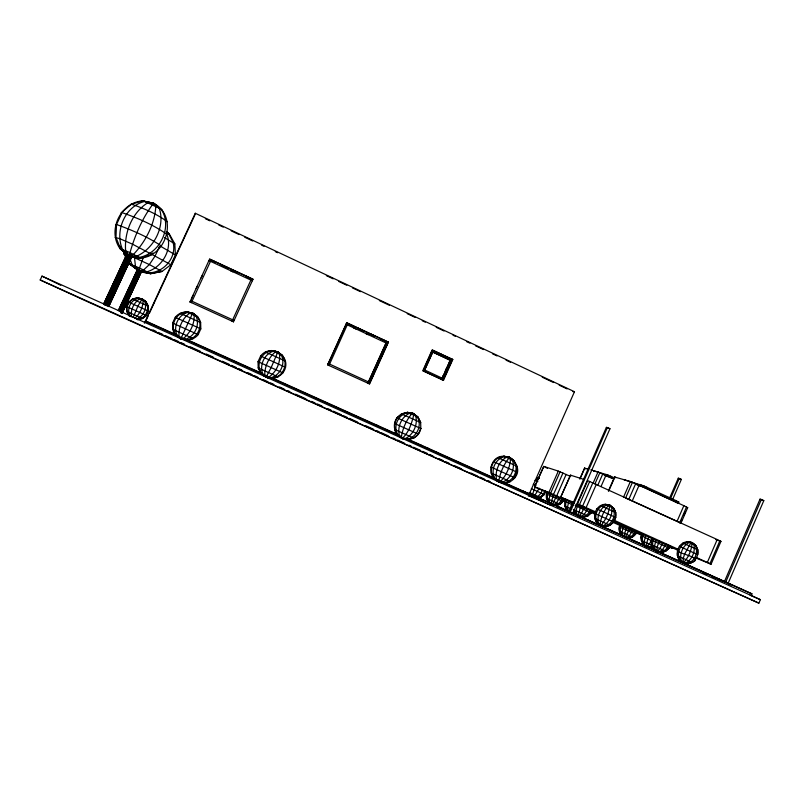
<?xml version="1.0" encoding="UTF-8"?>
<svg xmlns="http://www.w3.org/2000/svg" width="804" height="804" viewBox="0 0 804 804"><rect width="100%" height="100%" fill="white"/><g stroke="black" fill="none" stroke-linecap="round" stroke-linejoin="round"><path stroke-width="1.21" d="M211.1 260.024L191.382 302.676M130.238 256.205L140.559 258.094L129.544 252.386L120.017 248.647L127.313 254.526L120.017 248.647C107.153 230.446 120.53 202.477 142.69 200.859L153.604 203.251C178.277 216.095 167.282 256.044 140.559 258.094L131.524 256.456M420.804 428.502C418.16 440.733 405.437 441.285 397.276 434.813L402.05 438.451L407.899 439.577L413.728 438.069L418.321 434.14L420.804 428.502L396.935 417.789C392.643 423.798 393.679 433.587 400.503 437.165M168.599 233.914L169.242 233.833L166.388 231.703L169.242 233.833L174.83 243.873L175.403 254.898L170.85 264.727L162.066 271.44L150.77 273.712L139.162 271.059L139.494 267.993L143.584 256.788M572.157 502.098L569.654 511.264L566.74 509.967L564.74 505.907L564.669 501.304L565.594 499.183M282.013 355.388L277.611 351.8L275.229 352.062C268.606 357.579 264.687 366.463 264.737 375.056L266.034 377.187L271.852 378.282C282.686 377.639 289.058 363.961 282.294 355.378L273.35 351.247C264.204 354.001 259.079 365.518 262.868 374.222L266.034 377.187L272.154 378.433L261.571 373.649C255.26 365.026 261.35 351.539 272.043 350.705L277.611 351.8C280.857 355.519 287.068 358.463 277.611 351.8L271.501 350.534L277.611 351.8L277.38 353.026L271.239 367.418L266.034 377.187L261.049 373.428L258.195 367.89L258.044 361.669L260.637 356.001C269.049 344.594 288.626 353.428 285.541 367.297C283.611 375.769 274.003 380.583 266.034 377.187L261.049 373.428L265.149 376.423M531.876 495.807L535.494 486.571M133.112 317.56L137.916 306.143L142.137 298.937L146.087 301.912L148.358 306.254L148.489 311.098L146.449 315.49L142.66 318.565L137.846 319.711M751.207 595.583L751.941 593.854L551.031 503.294L522.912 491.314M758.865 603.141L760.363 599.653L41.999 276.124L40.2 279.973L87.013 301.48L758.865 603.141L40.2 279.973M728.082 583.423L763.8 500.651L761.358 499.505L760.011 499.163L724.364 581.764L717.469 578.85M725.62 582.307L761.358 499.505M717.228 539.544L720.947 541.394L711.078 564.207L707.319 562.448L717.228 539.544L587.694 480.641L577.503 503.817L596.417 512.248M709.962 563.654L719.851 540.79M642.185 533.836L641.27 535.926L641.331 540.469L643.28 544.469L646.707 547.122L650.938 547.926L653.039 547.313M643.381 534.358L642.466 536.449L642.295 540.891L643.813 544.7L646.707 547.122L649.401 544.077L652.486 538.027M645.723 535.394L644.165 541.725L644.848 545.162L646.707 547.122L646.667 542.851L648.828 536.791M669.752 497.766L678.274 478.199L681.36 479.425L672.466 499.847M652.587 538.107C650.426 541.353 651.562 545.685 653.602 548.911L657.109 551.634C662.054 553.785 668.355 551.052 670.064 545.986M670.355 498.872L679.249 478.45M653.732 538.569L652.798 540.71L652.617 545.253L654.154 549.152L657.109 551.634L661.39 552.418L665.662 551.142L669.059 548.067L669.993 545.926M656.124 539.635L654.536 546.117L655.22 549.634L657.109 551.634L660.767 552.127L664.526 550.629L667.652 547.413L668.586 545.273M675.913 500.59L678.827 502.098L678.254 503.404L675.35 501.897L675.913 500.59L644.104 485.988L624.205 479.857L625.18 480.41M659.32 541.062L657.089 547.263L657.109 551.634L659.893 548.519L662.808 542.64M677.36 502.872L677.923 501.565M666.064 544.117L662.506 549.705L659.642 551.624L653.602 548.911L655.411 549.735M683.852 505.686L687.701 507.666L680.898 523.303L677.028 521.384L683.852 505.686L639.16 485.124L630.376 481.506L614.517 476.983L608.377 490.993M679.702 522.65L686.526 506.972M680.787 522.067L681.752 519.836M683.691 515.384L685.139 512.047M687.47 541.735L692.013 542.569L695.691 545.444C700.857 552.177 696.364 563.152 687.742 563.775L683.179 562.921L679.511 560.066C674.184 553.343 678.797 542.308 687.45 541.705L692.013 542.569L695.671 545.413L697.761 549.765L697.822 554.67L679.3 546.268M623.502 497.224L630.376 481.506M613.764 522.057L615.764 517.474L615.693 512.5L613.552 508.108L609.764 505.173L605.09 504.269C596.266 504.781 591.483 515.987 596.95 522.831L600.739 525.766L605.432 526.66L610.075 525.334L613.764 522.057L594.719 513.444L594.95 518.52L597.03 522.881L600.739 525.766C610.749 530.228 620.336 516.309 613.472 508.058L609.764 505.173L605.171 504.319M632.487 482.259L625.592 498.028L677.028 521.384M628.798 499.374L635.713 483.586M620.095 524.851C618.266 528.057 619.221 532.087 621.201 534.972C619.321 532.037 618.427 528.107 620.236 524.942M621.211 525.334L620.346 527.323L620.185 531.534L621.633 535.162L623.924 536.188L626.356 527.635M632.256 500.912L639.16 485.124M637.12 485.023L639.512 485.727L640.084 484.42M623.412 526.308L621.944 532.328L622.618 535.595M639.512 485.727L641.12 486.309L641.682 485.003M641.12 486.309L643.532 487.304L644.104 485.988M675.35 501.897L646.114 488.45L646.687 487.134M629.602 529.092L625.371 536.831C629.331 540.037 635.049 536.439 636.477 532.268M632.647 530.479L629.351 535.655L626.718 537.444M635.019 531.565L634.155 533.544L631.261 536.529L627.783 537.926M636.366 532.188L635.502 534.168L632.346 537.022L628.386 538.198M566.719 499.676L565.795 501.786L565.644 506.299L567.232 510.188L569.493 512.058M569.031 500.691L567.493 507.123L568.257 510.64L569.584 511.997M579.784 478.903L584.508 468.159L588.387 469.174M580.046 478.882L584.779 468.119M569.232 511.857L606.387 427.386L607.382 427.557L609.955 428.753L572.729 513.404M607.382 427.557L570.136 512.238L731.158 584.809L727.741 583.312M577.714 504.148L576.136 510.731L576.91 514.329L578.94 516.409L583.382 517.253L587.774 516.007L591.272 512.922L592.216 510.761M579.483 504.651L589.704 481.405M580.92 505.585L578.337 514.972L578.94 516.409L583.382 517.253L581.805 516.55M582.649 506.038L592.88 482.742M593.101 483.154L598.005 471.998L613.804 478.893M584.488 507.193L581.563 513.163L578.94 516.409L575.342 513.635L573.815 510.51M594.95 483.857L599.864 472.672M586.126 507.595L596.357 484.289M597.854 485.083L602.779 473.878M587.845 508.721L584.257 514.389L581.423 516.359L578.94 516.409L575.342 513.635L583.292 517.213L587.624 515.927L591.081 512.811L592.025 510.651M590.498 509.927L589.543 512.098L586.387 515.354L582.598 516.892L578.94 516.409L575.865 513.856L574.237 509.887L573.302 509.475M601.04 486.49L605.955 475.295M606.487 475.918L607.02 474.712L613 477.184L612.467 478.39L604.276 475.254M607.904 476.43L608.427 475.224M610.085 477.335L610.618 476.129M608.739 491.013L614.899 476.963M528.359 496.078L529.183 494.199L501.766 481.837M522.64 491.003L529.333 493.857L574.478 391.719L195.272 213.261L145.484 320.866L151.072 324.072M565.865 501.023L534.61 486.842L543.775 466.39L558.318 471.104L570.689 476.491M534.61 486.842L543.775 466.39M539.233 488.249L533.987 496.751M542.529 489.747L541.082 493.033L538.107 496.43L536.409 497.304M539.394 500.389L540.157 498.661L751.941 593.854M544.861 490.842L543.414 494.108L539.986 497.294L537.866 497.967M545.444 491.224L544.006 494.47L545.876 491.355M547.212 491.887L546.328 493.897L546.398 498.259L548.298 502.108L551.052 503.334L553.393 494.631M547.946 501.214L546.589 498.349L546.559 494.018L547.444 492.018M548.258 492.339L547.373 494.349L547.243 498.621L548.76 502.319M534.73 486.852L548.891 492.47L558.318 471.104M550.428 493.304L548.981 499.405L549.735 502.751M548.891 492.47L550.639 493.204L560.086 471.787M572.589 503.083L553.494 494.46L562.961 473.003M551.031 503.294L550.248 505.073L529.072 495.927M556.7 495.897L566.157 474.42M556.7 496.118L552.519 503.997C556.569 507.284 562.488 503.817 563.986 499.475M559.835 497.545L556.519 502.801L553.916 504.631M573.976 503.264L560.689 497.194L570.408 475.134L584.287 479.536M560.689 497.194L570.659 475.114M562.318 498.681L561.433 500.681L558.519 503.706L555.021 505.133M563.775 499.364L562.89 501.364L559.684 504.239L555.675 505.435M565.815 499.314L564.669 501.304L572.971 505.002M490.993 467.074C498.138 441.577 532.539 467.536 510.309 481.606L504.52 483.114L498.661 481.958L493.897 478.36L491.164 473.053L490.993 467.074L514.882 477.727L512.681 479.174M514.952 476.521L516.882 472.149L516.781 466.199L514.168 460.913L509.575 457.365L503.716 456.23L505.706 457.225M441.949 378.433L443.406 375.177M445.356 370.825L446.823 367.559M442.26 378.161L450.29 360.242L432.663 352.051L425.095 368.885M441.758 379.548L450.722 358.865M448.049 367.508L450.099 362.926M442.813 380.141L452.069 359.499L447.567 357.398M443.517 380.212L452.803 359.499L432.492 350.021L423.155 370.795L443.517 380.212L442.401 380.101M397.327 434.843L394.653 429.507L394.553 423.467L396.543 419.045M423.266 369.679L432.09 350.031L452.371 359.499L443.104 380.171L422.783 370.765M424.14 371.398L433.446 350.665M368.463 381.88L386.061 342.906M367.91 383.287L386.774 341.509M369.307 382.724L373.85 372.674M374.855 370.443L377.88 363.75M378.885 361.519L380.392 358.172M381.397 355.941L385.257 347.388M386.201 345.308L387.608 342.192L388.473 342.112L369.579 383.96L327.57 364.865L346.624 322.856L388.151 342.142L369.297 383.92M369.599 382.754L374.182 372.604M375.197 370.353L378.252 363.589M379.267 361.338L385.377 347.8M386.392 345.549L387.92 342.162M327.781 364.875L346.876 322.786L388.473 342.112M328.967 365.508L347.841 323.55M200.809 328.896L198.186 334.595C191.161 343.63 175.654 340.393 172.759 329.338L172.599 323.027L175.242 317.299C182.287 308.284 197.784 311.55 200.658 322.605L200.809 328.896L175.242 317.299M232.014 321.228L251.531 278.676M233.451 321.891L253.049 279.199L209.643 259.029L189.915 302.013M191.513 298.877L193.06 295.339M196.166 288.586L197.201 286.335M201.181 277.903L202.196 275.692M118.268 310.505L137.615 269.049M119.022 309.49L137.725 269.179M118.771 310.716L138.037 269.209M119.434 311.007L138.7 269.491M120.238 311.379L139.504 269.853M120.56 312.877L140.338 270.234M121.816 312.093L141.062 270.596M122.057 312.213L123.092 309.982M127.243 301.028L130.359 294.324M131.394 292.083L135.022 284.254M138.137 277.541L139.172 275.31M121.816 313.449L141.564 270.858M121.947 313.51L141.675 270.988M122.047 313.55L141.785 270.998M129.002 315.731L126.72 311.379L126.59 306.525L128.63 302.123L132.449 299.048L137.263 297.912L142.137 298.937L146.087 301.912L143.614 300.887M159.282 247.019L155.142 255.953L149.353 264.556L143.645 269.933L139.162 271.059L130.077 264.024L129.022 261.993M146.931 313.108L147.946 310.917L148.489 311.098L128.63 302.123M144.408 323.208L145.323 321.228L178.448 336.162M145.815 321.057L148.449 315.359M149.413 313.279L154.046 303.279M154.247 302.837L183.754 239.049M183.995 238.527L194.829 215.11M127.243 253.31L103.545 304.294L127.364 253.31M103.827 304.435L127.504 253.491M127.846 253.481L104.118 304.545L106.862 305.781L130.59 254.707M104.902 304.897L128.107 254.948M105.867 305.329L129.605 254.245M107.756 306.183L131.464 255.149M109.143 304.093L110.188 301.832M114.389 292.787L116.49 288.264M124.891 270.174L126.992 265.652M129.625 260.004L131.193 256.617M131.544 256.607L108.671 306.605L132.338 255.652M109.093 305.43L132.218 255.662M134.841 318.344C139.846 313.912 143.072 307.168 143.122 300.465L142.137 298.937L137.263 297.912L138.76 298.666M131.323 256.335L140.037 258.094L151.142 254.566L152.961 252.898M158.428 247.863L160.247 246.185M542.238 496.018L540.479 497.555L544.439 494.611L531.343 488.651M401.618 414L420.683 422.552L417.99 417.165L413.236 413.517L407.397 412.422L401.618 414L396.935 417.789L401.558 413.859L407.377 412.341L413.236 413.517L417.979 417.095L420.683 422.442L420.804 428.602M137.625 319.62L142.238 318.404L146.449 315.49L126.59 306.525M574.508 511.344L572.659 512.62L574.589 513.505L572.418 513.093M677.43 553.313L677.45 555.765L679.511 560.066L683.179 562.921C688.335 557.936 691.922 549.745 692.013 542.569L688.053 541.956C680.134 543.444 675.933 553.514 680.083 560.318L683.179 562.921L687.742 563.775L686.003 563.001M695.671 545.413L692.013 542.569L690.696 543.132L684.626 554.046L683.239 558.328L683.179 562.921L687.139 563.504L690.164 562.348M573.825 513.153L575.674 512.399M653.029 546.509L650.275 547.614L647.893 547.283M663.762 551.112L660.878 552.197L661.431 552.438M652.285 546.981L650.406 547.685L650.938 547.926L647.763 547.323L650.898 547.896L652.979 547.273M627.944 538.007L631.542 536.68L632.436 537.082L619.291 531.142L620.497 531.705M130.519 204.517L142.69 200.859L153.604 203.251L162.589 210.638L161.986 210.799M604.859 526.409L605.432 526.66L600.739 525.766L596.95 522.831L600.739 525.766L604.859 526.409L608.005 525.263M609.764 505.173L608.296 505.676C603.784 510.801 600.9 517.485 600.146 524.258L600.739 525.766L604.638 526.288C612.437 524.55 616.728 514.64 612.769 507.716L609.764 505.173L605.653 504.5C597.503 505.837 593.111 516.178 597.503 523.082L603.392 525.726C609.563 522.128 613.07 514.128 611.532 507.143L609.764 505.173C609.12 512.46 605.633 520.329 600.739 525.766L598.628 523.585C596.417 516.61 600.065 508.017 606.779 504.992L613.552 508.108M121.002 212.98L131.414 204.186C144.017 208.407 156.659 213.834 167.373 221.743M183.372 313.128L186.85 312.103L192.648 313.128L197.744 316.987L192.648 313.128L186.377 311.811L186.85 312.103M271.802 350.735L265.431 352.031L285.4 361.096M186.709 339.951L180.82 338.816L175.694 334.966L180.82 338.816L186.709 339.951L193.292 338.605L172.759 329.338L173.684 329.791M538.519 498.279L540.821 497.686L529.585 492.601L529.856 494.902M115.515 224.748L116.52 224.497C132.157 230.125 147.745 236.858 161.584 246.094M140.248 299.359L142.137 298.937L145.856 301.842L148.358 306.254L132.449 299.048L133.263 299.48L137.715 298.153L142.137 298.937L144.991 301.49M268.456 376.805L266.034 377.187L271.611 378.202L277.199 376.503L278.194 376.915L258.195 367.89L261.37 373.589L265.099 376.473M115.163 237.492L119.525 238.577L132.399 244.125L152.157 254.556L151.142 254.566M387.297 343.549L345.991 324.253M173.634 243.964L174.83 243.873L164.498 237.612M123.766 251.441L123.896 253.913L127.575 254.888M409.728 413.578L413.236 413.517L417.99 417.165M692.013 542.569L693.852 544.559C695.581 551.443 692.113 559.504 685.892 562.921L679.481 560.046L683.179 562.921L687.711 563.755C708.193 558.458 682.154 555.041 677.4 550.861M452.803 359.499L447.145 357.398M451.446 360.865L431.477 351.418M507.636 457.295L509.575 457.365L514.359 460.933L509.575 457.365L503.877 456.24L497.957 457.747M129.565 263.993L138.218 270.355L129.565 263.993L139.494 267.993L150.77 273.712L139.162 271.059L132.147 264.787L130.127 259.471M601.744 525.816L603.744 525.906M537.002 478.269L539.102 478.39M142.559 271.32L144.82 271.491M131.504 256.476L134.509 257.732L135.454 266.184L139.162 271.059L147.243 271.702C162.016 267.39 172.83 249.371 166.951 234.657M139.886 298.756L142.137 298.937L145.655 301.671C150.68 308.414 145.695 318.846 137.404 319.5L136.348 319.017C143.363 316.776 147.604 307.972 144.609 301.168L137.484 297.962C130.75 298.304 125.715 304.947 127.102 311.53L129.213 315.821L131.444 316.806C130.379 310.022 133.806 302.465 139.725 298.927L142.137 298.937L138.348 298.324C130.69 299.791 126.268 309.399 130.067 316.193M188.126 312.736L192.648 313.128L197.281 316.706C203.935 325.439 197.462 339.097 186.618 339.871L176.066 335.117C169.212 326.374 175.664 312.384 186.759 311.922L196.025 316.072C200.236 324.906 194.628 336.585 185.332 339.288L180.82 338.816L176.197 335.218M443.426 378.764L423.396 369.388M572.76 391.568L574.478 391.719M678.827 502.098L675.008 501.023M272.898 351.298L277.611 351.8L281.209 354.825C285.892 363.498 280.244 375.468 270.747 377.769L266.034 377.187L269.008 376.976C276.234 372.081 280.696 362.694 279.48 354.001L277.611 351.8M687.078 507.595L687.701 507.666M147.805 202.548L153.604 203.251L161.644 209.743C172.488 227.854 159.885 253.411 139.534 257.37L129.092 255.994C133.966 237.492 141.936 218.296 153.604 203.251L160.127 209.12M493.415 461.617L516.882 472.149M183.171 339.117L185.523 339.429M409.226 412.985L413.236 413.517L417.186 416.874L413.236 413.517L407.377 412.341L408.231 412.854M683.179 562.921L687.068 563.453C694.837 561.805 699.038 551.916 695.028 545.102L689.189 542.459C682.757 545.655 679.29 553.946 681.219 560.82L683.179 562.921L681.35 560.901M516.781 466.199L498.229 457.767C491.043 461.858 488.963 471.858 494.038 478.41L498.661 481.958C517.977 488.591 483.385 472.933 497.294 480.621M501.033 482.299L504.359 483.053L510.309 481.606L491.164 473.053M504.359 456.582L509.575 457.365L513.726 460.591C519.605 468.853 513.887 481.566 503.877 482.812L498.661 481.958L494.973 478.812C490.058 470.511 495.274 458.401 504.832 456.602L512.379 459.938C515.615 468.32 510.801 478.882 502.51 482.189L498.661 481.958L496.55 479.516C494.761 471.154 498.892 461.446 506.43 457.275L509.575 457.365L511.615 459.878M369.719 382.493L328.213 363.458M537.012 477.948L539.112 478.279L536.801 477.787M407.136 439.265L402.05 438.451L398.05 435.145C392.563 426.713 398.131 414.03 408.161 412.623L417.165 416.663C422.572 425.105 416.874 437.517 407.065 439.195L402.05 438.451L399.518 435.788C396.915 427.276 401.427 416.844 409.638 413.246L413.236 413.517L415.668 415.949C418.09 424.482 413.417 434.532 405.548 438.502L402.05 438.451L401.457 436.662C402.683 428.452 406.201 420.412 411.588 414.09L413.236 413.517L413.708 415.035C411.688 423.346 408.764 432.894 402.05 438.451L407.919 439.607L405.668 438.622M609.955 428.753L606.387 427.386M572.378 513.073L574.498 513.454M139.162 271.059C157.031 278.727 177.694 261.37 173.141 242.446L168.287 232.999L166.669 232.024M142.157 201.06L153.604 203.251L155.976 205.854M536.66 477.757L538.992 478.219L536.479 477.888L537.775 478.44L534.992 480.38L537.876 481.646M141.393 271.511L146.981 272.646M680.295 523.183L680.898 523.303M720.947 541.394L715.711 539.595M681.36 479.425L678.274 478.199M763.8 500.651L760.011 499.163M590.789 469.888L598.005 471.998M607.02 474.712L593.503 470.832L594.447 471.365M199.915 322.384L200.658 322.605L180.156 313.299L181.051 313.811M172.599 323.027L198.186 334.595L197.281 334.263M711.078 564.207L695.993 558.036M148.097 272.868L150.187 273.651L162.066 271.44L149.353 264.556L134.509 257.732M142.238 318.404L126.72 311.379L127.565 311.791M560.911 497.234L574.187 502.5M375.207 424.592L378.594 425.959L375.056 424.934M669.953 547.313L672.707 548.418L669.109 546.74M419.799 444.783L422.19 445.768M426.19 447.537L428.492 448.491M426.04 447.878L428.341 448.833M600.437 505.575L615.693 512.5M682.918 543.022L697.761 549.765M596.729 508.852L615.764 517.474M527.022 493.777L529.283 494.741M532.359 496.058L535.745 497.505M537.997 498.48L542.901 500.58M550.851 503.977L554.247 505.435M556.519 506.409L561.705 508.63M562.197 508.842L572.991 513.465M562.046 501.013L563.112 501.475L546.559 494.018M651.552 540.177L669.139 548.127M702.646 572.398L706.063 573.885M711.771 576.367L715.188 577.855M609.05 524.881L610.075 525.334L594.95 518.52M550.639 493.204L553.494 494.46M586.84 515.595L587.774 516.007L574.237 509.887M559.011 503.957L559.865 504.329L546.589 498.349M750.042 595.121L760.363 599.653M574.589 513.505L573.061 512.831M479.938 477.104L484.46 479.094M487.847 480.591L490.108 481.586M533.273 484.279L535.977 485.475M501.827 481.948L503.404 482.641M643.532 487.304L646.114 488.45M575.182 505.615L591.272 512.922M569.996 508.249L564.74 505.907L566.83 510.017L568.539 511.344M651.33 540.419C643.924 537.846 637.12 530.519 643.321 544.499L649.17 547.112L651.964 545.233L641.331 540.469L642.557 541.042L643.602 543.846M395.035 432.964L397.317 433.999M145.484 320.866L177.252 335.188M187.352 339.74L262.114 373.428M271.229 377.538L398.482 434.884M406.452 438.471L495.204 478.47M504.309 482.571L529.333 493.857M435.748 451.928L437.999 452.943M184.166 338.735L262.998 374.252M269.853 377.337L401.236 436.542M405.799 438.602L496.058 479.264M158.187 332.394L162.77 334.454M165.061 335.479L171.935 338.574M174.217 339.6L178.8 341.66M181.091 342.685L184.528 344.233M190.246 346.805L200.558 351.448M206.286 354.021L213.15 357.107M222.316 361.227L229.18 364.323M231.472 365.348L236.054 367.408M238.346 368.443L241.773 369.981M247.501 372.564L252.084 374.624M254.376 375.649L257.803 377.197M263.531 379.769L268.114 381.83M270.405 382.855L273.842 384.402M279.561 386.975L284.144 389.035M287.581 390.583L289.872 391.618M295.591 394.191L305.902 398.824M311.62 401.397L315.057 402.945M317.349 403.97L321.932 406.03M327.65 408.613L331.087 410.151M333.379 411.186L341.398 414.794M343.68 415.819L347.117 417.366M349.408 418.392L357.428 421.999M365.438 425.607L373.458 429.205M376.885 430.753L379.176 431.788M381.468 432.813L388.342 435.899M392.915 437.959L395.206 438.994M397.498 440.019L404.372 443.115M408.945 445.175L411.236 446.2M413.527 447.235L420.402 450.32M422.693 451.356L427.266 453.416M429.557 454.441L432.994 455.989M438.723 458.561L443.295 460.622M445.587 461.657L449.024 463.194M454.752 465.777L461.617 468.863M470.782 472.983L477.646 476.068M613.563 520.017L678.737 549.514M695.882 557.272L707.319 562.448M576.247 504.289L595.583 513.032M613.774 521.263L678.596 550.589M575.996 504.621L579.403 506.168M581.674 507.193L585.081 508.731M591.895 511.816L595.302 513.354M613.472 521.575L642.989 534.921M590.9 512.339L595.442 514.399M612.507 522.118L642.084 535.494M190.578 300.585L234.105 320.464M189.875 301.902L233.502 321.821M576.126 513.997L573.966 510.59M567.513 510.329L566.74 509.967L569.373 511.997M209.643 259.21L252.969 279.34M210.789 259.873L215.341 261.993M221.03 264.637L227.864 267.812M233.562 270.456L238.115 272.566M246.084 276.274L250.637 278.385M347.569 323.419L352.051 325.499M357.659 328.102L363.267 330.705M369.991 333.831L375.589 336.434M381.196 339.037L385.679 341.127M210.789 260.054L215.331 262.164M221.02 264.807L227.833 267.973M233.522 270.616L238.064 272.727M246.014 276.425L250.567 278.536M347.328 323.479L352.916 326.082M358.514 328.675L362.986 330.756M369.699 333.881L375.297 336.474M380.895 339.077L385.367 341.157M208.99 260.637L252.325 280.757M230.627 270.817L232.909 271.873M353.659 327.942L355.911 328.977M365.991 333.66L368.242 334.705M435.185 351.619L441.939 354.765M435.909 352.152L441.527 354.775M545.001 467.154L547.554 468.35M205.382 218.718L209.844 220.809M218.768 225.009L223.241 227.11M231.15 230.838L239.069 234.567M244.738 237.23L252.657 240.959M261.722 245.22L263.983 246.285M275.32 251.622L277.591 252.687M326.374 275.641L333.178 278.837M338.856 281.511L346.795 285.249M352.464 287.912L360.413 291.651M379.357 300.565L389.397 305.289M407.236 313.681L415.035 317.359M422.251 320.746L425.306 322.183M436.23 327.328L444.049 331.007M453.014 335.228L455.255 336.283M466.511 341.569L469.898 343.167M475.556 345.831L483.465 349.549M492.51 353.81L497.033 355.931M506.078 360.192L510.59 362.313M542.248 377.207L553.544 382.523M559.202 385.186L567.111 388.905M152.016 254.466L170.85 264.727M413.728 438.069L394.653 429.507M41.999 276.124L60.752 285.259M152.871 329.821L156.006 331.359M160.81 246.426L175.403 254.898M130.67 264.717L133.213 266.054M123.605 250.737L121.123 249.391L119.806 245.903M584.508 468.159L585.794 468.873M258.787 362.081L258.044 361.669L282.978 372.935M614.517 476.983L615.834 477.727M145.323 321.228L151.403 324.685M619.361 526.921L635.612 534.238M261.36 356.443L260.637 356.001L285.541 367.297M665.732 551.192L651.622 544.821L653.642 548.931L657.109 551.634L654.275 549.222M677.45 555.765L692.264 562.438M497.023 480.641L494.55 478.671L492.792 474.631M134.057 266.767L137.464 269.631M127.364 254.516L120.479 248.617L115.967 237.361L116.52 224.497L122.047 212.628C137.735 218.065 153.423 224.808 167.011 234.386M195.261 315.57L192.648 313.128L187.955 312.404C178.227 314.605 172.699 326.816 177.242 335.64L180.82 338.816L183.453 338.424C190.246 332.956 194.578 323.942 194.156 315.178L192.648 313.128L189.784 313.198C182.418 318.133 178.166 327.67 179.071 336.454L180.82 338.816L192.648 313.128L193.764 314.776M124.389 251.491L127.524 254.496M128.258 255.159L122.449 249.31C114.61 231.11 124.871 206.196 144.72 201.432L159.272 208.246C165.413 226.537 154.157 248.124 137.082 256.044L129.092 255.994L133.575 254.285C145.725 241.391 154.649 224.226 155.825 206.377L153.604 203.251L147.936 202.678C132.157 212.326 124.097 232.597 125.635 250.637L128.509 255.099M394.553 423.467L418.321 434.14M598.99 523.766L600.739 525.766L600.568 524.479M136.78 267.802L137.976 269.43M123.896 253.913L125.605 256.938M126.379 256.928L124.791 253.883L124.7 251.401M678.636 556.308L679.782 559.353M596.618 520.138L597.754 523.203M527.615 492.55L528.339 494.51M566.147 506.56L567.172 509.384M195.272 213.261L195.342 213.995M510.52 459.074C509.987 467.285 506.289 475.385 500.641 481.345L498.661 481.958C499.857 473.265 503.817 463.978 509.575 457.365L510.52 459.074"/></g></svg>
